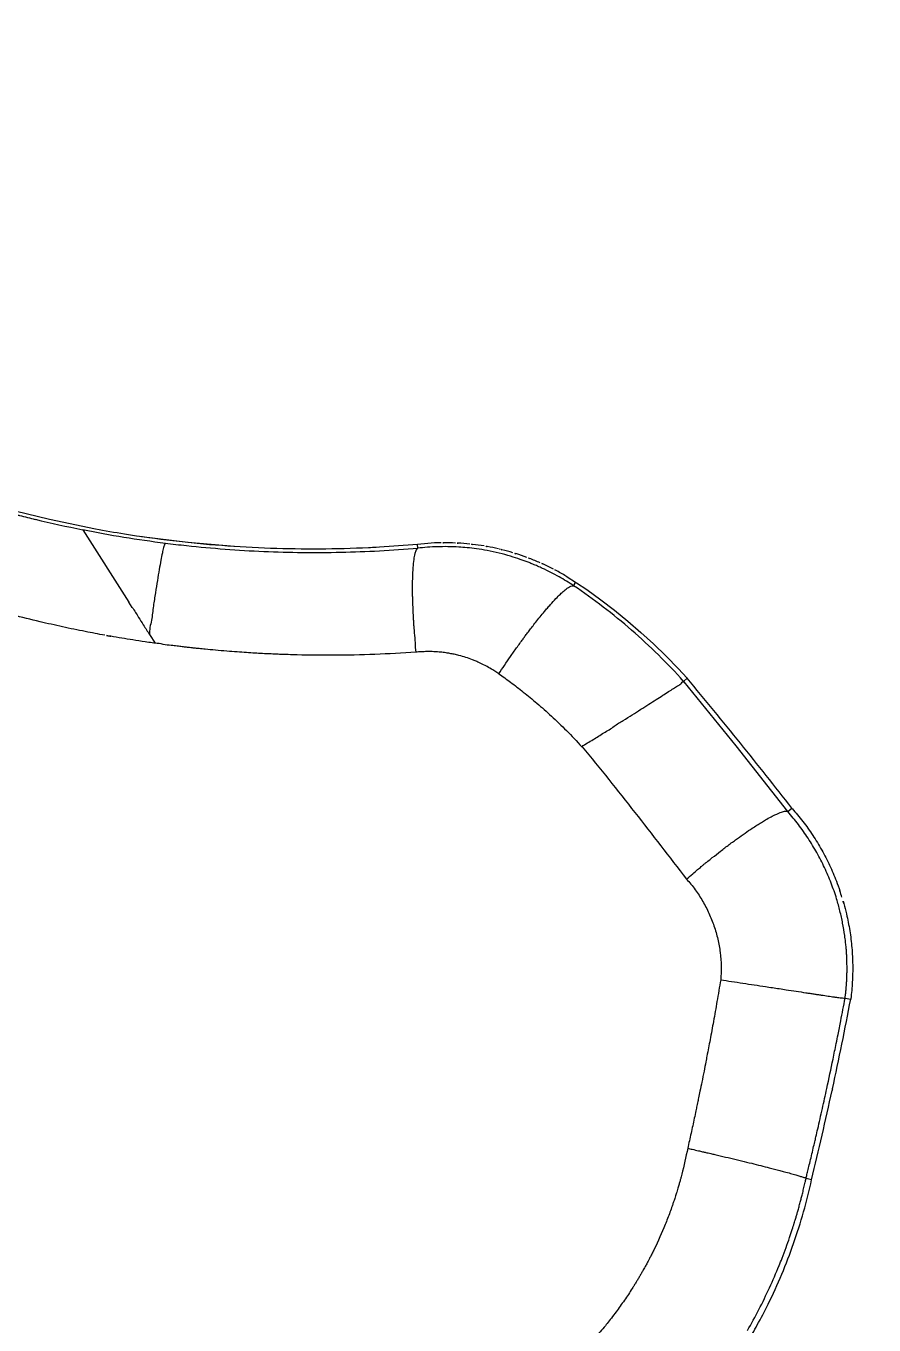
# Model space of a CAD drawing. Header units: millimetres. Extents: x 1145859089 to 1147511753, y -1047484727 to -1047247487.
# Drawn here: x 1145998075.4 to 1145998219.1, y -1047439436.7 to -1047439216.5 of the extents above; entities that cross this region are included whole.
import ezdxf
from ezdxf.xclip import XClip

# ---------------------------------------------------------------- set-up
doc = ezdxf.new("R2010")
doc.units = ezdxf.units.MM
doc.header["$LTSCALE"] = 100
doc.header["$MEASUREMENT"] = 0
doc.header["$XCLIPFRAME"] = 2
doc.layers.get('0').update_dxf_attribs({"linetype": 'CONTINUOUS'})
doc.layers.add('XREF', color=135, linetype='CONTINUOUS')
doc.layers.add('단지배치도$0$W240910', color=135, linetype='CONTINUOUS')

# ---------------------------------------------------------------- blocks, each defined once
blk = doc.blocks.new('단지배치도$0$zw$9902')
at = {"layer": '단지배치도$0$W240910', "linetype": 'ByBlock', "ltscale": 20}
for p, q in [((59938.53, -67930.86), (59930.83, -67928.95)), ((59946.3, -67932.47), (59938.53, -67930.86)), ((59944.16, -67932.57), (59944.15, -67932.56)), ((59944.16, -67932.57), (59951.97, -67944.85)), ((59961.99, -67934.75), (59954.12, -67933.76)), ((59969.89, -67935.43), (59961.99, -67934.75)), ((60000.89, -67935.06), (59993.64, -67935.58)), ((60002.67, -67934.89), (60000.89, -67935.06)), ((60000.95, -67935.7), (60000.89, -67935.06)), ((60000.95, -67935.7), (60000.95, -67935.7)), ((60026.11, -67940.45), (60029.58, -67942.73)), ((60027.35, -67942.07), (60027.74, -67941.48)), ((60029.58, -67942.73), (60031.95, -67944.44)), ((60031.95, -67944.44), (60034.28, -67946.21)), ((59952.55, -67945.76), (59951.98, -67944.86)), ((60034.28, -67946.21), (60036.55, -67948.06)), ((60036.55, -67948.06), (60038.76, -67949.97)), ((59955.47, -67950.35), (59956.4, -67951.82)), ((60018.83, -67951.03), (60018.83, -67951.02)), ((60038.76, -67949.97), (60040.92, -67951.94)), ((59956.43, -67951.82), (59956.4, -67951.82)), ((60040.92, -67951.94), (60043.02, -67953.98)), ((60043.02, -67953.98), (60045.06, -67956.07)), ((60045.06, -67956.07), (60046.61, -67957.75)), ((60046, -67958.28), (60046.61, -67957.75)), ((60046, -67958.28), (60046.01, -67958.29)), ((60046, -67958.28), (60046, -67958.28)), ((60046.01, -67958.29), (60046.01, -67958.3)), ((60046.01, -67958.3), (60046.02, -67958.32)), ((60046.02, -67958.32), (60046.04, -67958.34)), ((60046.04, -67958.34), (60046.06, -67958.36)), ((60046.07, -67958.36), (60046.05, -67958.37)), ((60054.9, -67969.23), (60046.07, -67958.36)), ((60028.75, -67969.37), (60028.79, -67969.35)), ((60063.66, -67980.36), (60054.9, -67969.23)), ((60063.66, -67980.36), (60063.65, -67980.36)), ((60063.66, -67980.36), (60064.36, -67979.78)), ((60073.38, -68012.01), (60074.33, -68012.16)), ((60071.21, -68027.5), (60071.17, -68027.65)), ((60071.24, -68027.36), (60071.21, -68027.5)), ((60067.69, -68042.77), (60066.75, -68042.55))]:
    blk.add_line(p, q, dxfattribs=at)
at = {"layer": '단지배치도$0$W240910'}
for radius in [11431.38, 11931.38]:
    blk.add_arc((57394.29, -57699.4), radius, 251.62775, 321.418131, dxfattribs=at)
at = {"layer": '단지배치도$0$W240910', "linetype": 'ByBlock', "ltscale": 20}
for centre, radius, start, end in [((59983.86, -67731.77), 204.69, 256.5056, 258.815), ((59983.27, -67735.8), 200.61, 258.7558, 262.8078), ((59983.56, -67733.4), 203.03, 262.8098, 263.8343), ((60005.56, -67974.97), 40.19, 90.9246, 94.1261), ((60005.58, -67975.38), 40.59, 90.3751, 90.931), ((60005.58, -67975.07), 40.28, 87.5049, 90.3781), ((60005.59, -67974.73), 39.95, 86.8627, 87.5018), ((60005.59, -67974.68), 39.9, 84.021, 86.8625), ((60005.58, -67974.8), 40.01, 83.3457, 84.0227), ((60005.57, -67974.85), 40.07, 80.5217, 83.3452), ((60005.57, -67974.89), 40.11, 79.7262, 80.5221), ((60005.57, -67974.87), 40.09, 76.9666, 79.7266), ((60005.59, -67974.81), 40.02, 76.5653, 76.966), ((60005.6, -67974.77), 39.98, 76.0921, 76.5653), ((60005.57, -67974.85), 40.06, 73.3042, 76.0914), ((60005.56, -67974.89), 40.1, 72.5471, 73.3047), ((60005.57, -67974.86), 40.08, 69.7495, 72.5473), ((60005.59, -67974.81), 40.02, 69.054, 69.749), ((60005.63, -67974.7), 39.9, 66.2299, 69.0558), ((60005.61, -67974.75), 39.96, 65.5794, 66.2297), ((60005.48, -67975.04), 40.28, 62.7109, 65.5765), ((60005.34, -67975.31), 40.58, 62.1526, 62.7138), ((60005.45, -67975.11), 40.35, 59.2018, 62.1553), ((59972.09, -68024.49), 99.23, 49.001, 56.1606), ((59972.04, -68024.6), 99.34, 41.8827, 49.0211), ((59972.89, -68024.24), 99.28, 43.2969, 43.5821), ((59973.39, -68023.77), 98.59, 42.0419, 42.2424), ((59351.33, -68536.16), 904.42, 38.85585, 39.7577), ((59351.33, -68536.16), 904.42, 37.96542, 38.85581), ((60036.26, -68004.79), 37.62, 41.5305, 41.6685), ((60033.76, -68006.93), 40.9, 17.121, 18.7511), ((60033.82, -68006.91), 40.85, 15.6059, 17.1206), ((59475.99, -67898.36), 609.06, 347.77261, 349.23201), ((60036.83, -68007.27), 37.82, 352.5834, 352.7079), ((59475.99, -67898.36), 609.06, 346.28469, 347.74438), ((59978.58, -68023.38), 91.22, 330.1206, 331.1557)]:
    blk.add_arc(centre, radius, start, end, dxfattribs=at)
for points, knots in [([(59919.36, -67926.01), (59919.69, -67926.12), (59920.35, -67926.34), (59921.36, -67926.67), (59922.4, -67927), (59923.46, -67927.33), (59924.67, -67927.71), (59926.08, -67928.13), (59927.58, -67928.56), (59928.9, -67928.94), (59929.9, -67929.21), (59930.6, -67929.41), (59931.17, -67929.56), (59931.7, -67929.7), (59932.27, -67929.85), (59932.86, -67930), (59934.14, -67930.33), (59935.22, -67930.59), (59936.1, -67930.81)], [0, 0, 0, 0, 1.037321, 2.099868, 3.187633, 4.3006, 5.438746, 6.993786, 8.715072, 10.120908, 11.0973, 11.829743, 12.31834, 12.85877, 13.470586, 14.082351, 14.694073, 17.418788, 17.418788, 17.418788, 17.418788]), ([(59993.87, -67935.57), (59993.45, -67935.59), (59990.26, -67935.75), (59984.3, -67935.91), (59976, -67935.79), (59967.7, -67935.33), (59959.44, -67934.53), (59952.3, -67933.52), (59947.93, -67932.79), (59946.3, -67932.47)], [0, 0, 0, 0, 1.268591, 9.572434, 17.876043, 26.179379, 34.482432, 42.785216, 47.783932, 47.783932, 47.783932, 47.783932]), ([(59958.15, -67934.83), (59957.99, -67935.06), (59957.85, -67935.64), (59957.61, -67936.61), (59957.37, -67937.85), (59957.09, -67939.4), (59956.78, -67941.24), (59956.46, -67943.31), (59956.24, -67944.75), (59956.13, -67945.5)], [0, 0, 0, 0, 0.826395, 1.745737, 3.011497, 4.60525, 6.488135, 8.602852, 10.877877, 10.877877, 10.877877, 10.877877]), ([(59961.76, -67935.25), (59963.93, -67935.49), (59968.28, -67935.89), (59974.82, -67936.28), (59981.37, -67936.45), (59987.91, -67936.42), (59994.44, -67936.18), (59998.78, -67935.88), (60000.95, -67935.7)], [0, 0, 0, 0, 6.553541, 13.107395, 19.657698, 26.199822, 32.731156, 39.253913, 39.253913, 39.253913, 39.253913]), ([(60014.73, -67936.54), (60014.06, -67936.38), (60012.79, -67936.11), (60010.97, -67935.81), (60009.36, -67935.62), (60007.74, -67935.49), (60006.06, -67935.43), (60004.28, -67935.45), (60002.59, -67935.54), (60001.48, -67935.64), (60000.95, -67935.7)], [0, 0, 0, 0, 2.059288, 3.899753, 5.5213, 6.923845, 8.779453, 10.55639, 12.254625, 13.874128, 13.874128, 13.874128, 13.874128]), ([(60000.95, -67935.7), (60000.83, -67935.75), (60000.61, -67936.07), (60000.41, -67936.72), (60000.23, -67937.73), (60000.11, -67938.87), (60000.05, -67940.08), (60000.01, -67941.21), (60000, -67942.23), (60000.01, -67943.14), (60000.02, -67943.99), (60000.04, -67944.91), (60000.1, -67945.92), (60000.08, -67946.62), (60000.14, -67946.99)], [0, 0, 0, 0, 0.386577, 1.061927, 2.075916, 3.430424, 4.511722, 5.705098, 6.82224, 7.590985, 8.436215, 9.358547, 10.356819, 11.46101, 11.46101, 11.46101, 11.46101]), ([(60027.35, -67942.07), (60026.55, -67941.54), (60024.83, -67940.48), (60022.77, -67939.42), (60021.39, -67938.8), (60020.79, -67938.54), (60020.25, -67938.32), (60019.42, -67937.99), (60018.23, -67937.55), (60016.59, -67937.03), (60015.38, -67936.7), (60014.73, -67936.54)], [0, 0, 0, 0, 2.881319, 6.031147, 6.947928, 7.421278, 8.001605, 8.688921, 10.100092, 11.819439, 13.847041, 13.847041, 13.847041, 13.847041]), ([(60018.83, -67951.03), (60018.89, -67950.95), (60019.09, -67950.67), (60019.46, -67950.18), (60019.95, -67949.53), (60020.51, -67948.81), (60021.14, -67947.99), (60021.86, -67947.1), (60022.46, -67946.38), (60022.91, -67945.85), (60023.17, -67945.55), (60023.65, -67945.01), (60024.29, -67944.31), (60025.06, -67943.53), (60025.76, -67942.89), (60026.44, -67942.36), (60027.05, -67941.99), (60027.35, -67942.07)], [0, 0, 0, 0, 0.29896, 1.02573, 1.841463, 2.737949, 3.777083, 4.935237, 6.178798, 6.595398, 7.000004, 7.392112, 8.766373, 9.817176, 10.692653, 11.584491, 12.514966, 12.514966, 12.514966, 12.514966]), ([(59952.55, -67945.75), (59952.95, -67946.28), (59953.51, -67947.31), (59954.33, -67948.56), (59954.95, -67949.53), (59955.3, -67950.08), (59955.47, -67950.35)], [0, 0, 0, 0, 1.999883, 3.490576, 4.503334, 5.445999, 5.445999, 5.445999, 5.445999]), ([(59956.13, -67945.5), (59956.02, -67946.31), (59955.88, -67947.92), (59955.39, -67949.54), (59955.47, -67950.35)], [0, 0, 0, 0, 2.444196, 4.888729, 4.888729, 4.888729, 4.888729]), ([(59940.72, -67949.03), (59939.45, -67948.75), (59936.62, -67948.12), (59933.82, -67947.42), (59932.28, -67947.02)], [0, 0, 0, 0, 3.899777, 8.674294, 8.674294, 8.674294, 8.674294]), ([(60000.14, -67946.99), (60000.18, -67947.24), (60000.17, -67947.74), (60000.22, -67948.44), (60000.26, -67949.05), (60000.3, -67949.58), (60000.37, -67950.46), (60000.53, -67951.7), (60000.48, -67952.82), (60000.64, -67953.34)], [0, 0, 0, 0, 0.785509, 1.485574, 2.097317, 2.619131, 3.08624, 4.748278, 6.376057, 6.376057, 6.376057, 6.376057]), ([(59947.9, -67950.47), (59946.8, -67950.25), (59944.39, -67949.81), (59942, -67949.32), (59940.72, -67949.03)], [0, 0, 0, 0, 3.379338, 7.331471, 7.331471, 7.331471, 7.331471]), ([(59948.91, -67950.64), (59948.69, -67950.6), (59948.35, -67950.55), (59948.02, -67950.48), (59947.91, -67950.45)], [0, 0, 0, 0, 0.674098, 1.017934, 1.017934, 1.017934, 1.017934]), ([(59956.4, -67951.82), (59956.25, -67951.79), (59955.69, -67951.72), (59954.44, -67951.54), (59952.09, -67951.18), (59950.15, -67950.85), (59948.91, -67950.64)], [0, 0, 0, 0, 0.462729, 1.684278, 3.813673, 7.586353, 7.586353, 7.586353, 7.586353]), ([(60014.69, -67957), (60015, -67956.52), (60015.65, -67955.54), (60016.65, -67954.07), (60017.7, -67952.58), (60018.43, -67951.57), (60018.82, -67951.05), (60018.83, -67951.02)], [0, 0, 0, 0, 1.726952, 3.518078, 5.346979, 7.18218, 7.278058, 7.278058, 7.278058, 7.278058]), ([(59959.14, -67952.18), (59958.68, -67952.16), (59957.78, -67952.02), (59956.89, -67951.82), (59956.43, -67951.82)], [0, 0, 0, 0, 1.361949, 2.732032, 2.732032, 2.732032, 2.732032]), ([(59974.6, -67953.56), (59974.17, -67953.54), (59973.28, -67953.49), (59971.85, -67953.4), (59970.27, -67953.29), (59968.51, -67953.16), (59966.7, -67953), (59965.14, -67952.85), (59963.94, -67952.73), (59963.12, -67952.65), (59962.52, -67952.58), (59961.97, -67952.52), (59961.49, -67952.47), (59960.86, -67952.39), (59960.1, -67952.31), (59959.48, -67952.19), (59959.14, -67952.18)], [0, 0, 0, 0, 1.265254, 2.693625, 4.284414, 6.036974, 7.976404, 9.718938, 10.766561, 11.591929, 12.194976, 12.575584, 13.246166, 13.62651, 14.499451, 15.521988, 15.521988, 15.521988, 15.521988]), ([(60014.69, -67957), (60014.56, -67956.92), (60014.23, -67956.69), (60013.57, -67956.27), (60012.61, -67955.72), (60011.66, -67955.24), (60010.82, -67954.87), (60009.68, -67954.4), (60008.43, -67954), (60007.14, -67953.7), (60006.42, -67953.55), (60005.79, -67953.45), (60005.27, -67953.38), (60004.77, -67953.32), (60004.32, -67953.28), (60003.85, -67953.25), (60003.4, -67953.24), (60002.94, -67953.23), (60002.31, -67953.23), (60001.55, -67953.26), (60000.94, -67953.31), (60000.64, -67953.34)], [0, 0, 0, 0, 0.447889, 1.227569, 2.33458, 3.761479, 4.417731, 5.072633, 7.479468, 8.321554, 9.059096, 9.691757, 10.219254, 10.641465, 11.188179, 11.598801, 12.056191, 12.53337, 12.98429, 13.920151, 14.827012, 14.827012, 14.827012, 14.827012]), ([(60000.64, -67953.34), (59998.32, -67953.47), (59993.67, -67953.77), (59986.96, -67953.89), (59982.05, -67953.84), (59979.2, -67953.76), (59978.12, -67953.72), (59977.17, -67953.69), (59975.99, -67953.63), (59975.09, -67953.6), (59974.6, -67953.56)], [0, 0, 0, 0, 6.970844, 13.960153, 20.130537, 21.704696, 22.517268, 23.38058, 24.5609, 26.059001, 26.059001, 26.059001, 26.059001]), ([(60014.69, -67957), (60015.36, -67957.46), (60016.75, -67958.47), (60018.91, -67960.13), (60021.23, -67962.03), (60023.67, -67964.2), (60026.22, -67966.66), (60027.9, -67968.44), (60028.75, -67969.37)], [0, 0, 0, 0, 2.446168, 5.164931, 8.160506, 11.432192, 14.973302, 18.773615, 18.773615, 18.773615, 18.773615]), ([(60034.22, -67965.9), (60034.69, -67965.51), (60035.78, -67964.94), (60037.27, -67963.95), (60038.71, -67963.04), (60040.06, -67962.18), (60041.3, -67961.39), (60042.42, -67960.68), (60043.4, -67960.04), (60044.25, -67959.52), (60044.93, -67959.04), (60045.53, -67958.79), (60045.86, -67958.28), (60046.06, -67958.36)], [0, 0, 0, 0, 1.848171, 3.647412, 5.365476, 6.960018, 8.441307, 9.782827, 10.941295, 11.94642, 12.773552, 13.395342, 14.032256, 14.032256, 14.032256, 14.032256]), ([(60028.79, -67969.35), (60029.34, -67968.86), (60030.69, -67968.22), (60032.42, -67966.97), (60033.69, -67966.33), (60034.22, -67965.9)], [0, 0, 0, 0, 2.215276, 4.379296, 6.430833, 6.430833, 6.430833, 6.430833]), ([(60028.79, -67969.35), (60031.83, -67973.03), (60037.76, -67980.48), (60043.59, -67988.03), (60046.49, -67991.8)], [0, 0, 0, 0, 14.302718, 28.595326, 28.595326, 28.595326, 28.595326]), ([(60049.36, -67989.37), (60049.49, -67989.27), (60049.74, -67989.06), (60050.24, -67988.66), (60051.08, -67987.99), (60052.04, -67987.23), (60052.99, -67986.5), (60053.72, -67985.95), (60054.43, -67985.42), (60055.33, -67984.76), (60056.39, -67984.02), (60057.49, -67983.27), (60058.41, -67982.67), (60059.16, -67982.19), (60059.96, -67981.71), (60060.78, -67981.25), (60061.54, -67980.87), (60062.13, -67980.61), (60062.56, -67980.44), (60063.04, -67980.31), (60063.45, -67980.23), (60063.65, -67980.36)], [0, 0, 0, 0, 0.485454, 0.978597, 1.932862, 3.695839, 4.638255, 5.554442, 6.440643, 7.293633, 8.889762, 10.32771, 11.285376, 12.176629, 12.996825, 14.086436, 15.00145, 15.546387, 16.008957, 16.389534, 17.08293, 17.08293, 17.08293, 17.08293]), ([(60071.94, -67995.17), (60071.66, -67994.26), (60071.04, -67992.46), (60069.92, -67989.84), (60068.61, -67987.3), (60067.13, -67984.86), (60065.48, -67982.54), (60064.27, -67981.07), (60063.65, -67980.36)], [0, 0, 0, 0, 2.853469, 5.703771, 8.555362, 11.40842, 14.258114, 17.099784, 17.099784, 17.099784, 17.099784]), ([(60064.42, -67979.85), (60065.04, -67980.55), (60066.25, -67982.03), (60067.93, -67984.37), (60069.44, -67986.86), (60070.78, -67989.45), (60071.78, -67991.77), (60072.31, -67993.23), (60072.49, -67993.78)], [0, 0, 0, 0, 2.818129, 5.72738, 8.637394, 11.548194, 14.459629, 16.208132, 16.208132, 16.208132, 16.208132]), ([(60046.49, -67991.8), (60046.84, -67991.5), (60047.47, -67990.96), (60048.3, -67990.25), (60048.91, -67989.75), (60049.24, -67989.48), (60049.36, -67989.38), (60049.36, -67989.37)], [0, 0, 0, 0, 1.382044, 2.485792, 3.279492, 3.745298, 3.762624, 3.762624, 3.762624, 3.762624]), ([(60046.49, -67991.8), (60047.02, -67992.37), (60047.98, -67993.58), (60049.26, -67995.51), (60050.33, -67997.57), (60051.19, -67999.72), (60051.83, -68001.95), (60052.24, -68004.24), (60052.41, -68006.56), (60052.35, -68008.11), (60052.29, -68008.88)], [0, 0, 0, 0, 2.306734, 4.623026, 6.939053, 9.252315, 11.569258, 13.893668, 16.218986, 18.529866, 18.529866, 18.529866, 18.529866]), ([(60073.38, -68012.01), (60073.4, -68011.83), (60073.45, -68011.41), (60073.52, -68010.78), (60073.58, -68010.15), (60073.62, -68009.56), (60073.65, -68008.97), (60073.68, -68008.36), (60073.7, -68007.74), (60073.7, -68007.13), (60073.7, -68006.54), (60073.69, -68006), (60073.68, -68005.52), (60073.66, -68005.08), (60073.64, -68004.59), (60073.61, -68004.11), (60073.57, -68003.62), (60073.52, -68003.09), (60073.44, -68002.34), (60073.28, -68001.02), (60072.98, -67999.28), (60072.52, -67997.2), (60072.15, -67995.84), (60071.94, -67995.17)], [0, 0, 0, 0, 0.521798, 1.262919, 1.904362, 2.432366, 3.042987, 3.654111, 4.265656, 4.907204, 5.496883, 6.034562, 6.520155, 6.95361, 7.334902, 8.002069, 8.405257, 8.794376, 9.594705, 10.660753, 12.788191, 14.908924, 17.023309, 17.023309, 17.023309, 17.023309]), ([(60073.16, -67995.92), (60073.32, -67996.51), (60073.71, -67998.05), (60074.2, -68000.55), (60074.55, -68003.44), (60074.7, -68006.35), (60074.63, -68009.23), (60074.46, -68011.14), (60074.34, -68012.07)], [0, 0, 0, 0, 1.831835, 4.742714, 7.652956, 10.56241, 13.471104, 16.297154, 16.297154, 16.297154, 16.297154]), ([(60052.29, -68008.88), (60052.06, -68010.1), (60051.69, -68012.45), (60051.08, -68015.83), (60050.51, -68018.92), (60050.07, -68021.2), (60049.73, -68022.97), (60049.44, -68024.44), (60049.11, -68026.1), (60048.8, -68027.61), (60048.56, -68028.79), (60048.38, -68029.62), (60048.23, -68030.35), (60048.05, -68031.22), (60047.81, -68032.35), (60047.54, -68033.62), (60047.26, -68034.89), (60046.98, -68036.16), (60046.78, -68037.01), (60046.7, -68037.43)], [0, 0, 0, 0, 3.727966, 7.160478, 10.29711, 13.137388, 14.121714, 15.731792, 17.632242, 19.180911, 20.377958, 21.223552, 21.745349, 22.595576, 23.897695, 25.199644, 26.501416, 27.803016, 29.104454, 29.104454, 29.104454, 29.104454]), ([(60052.29, -68008.88), (60052.91, -68008.97), (60054.16, -68009.15), (60056.06, -68009.44), (60057.97, -68009.73), (60059.64, -68009.98), (60061.05, -68010.2), (60062.22, -68010.37), (60063.56, -68010.58), (60065.06, -68010.81), (60066.4, -68011.01), (60067.4, -68011.16), (60068.06, -68011.26), (60068.71, -68011.36), (60069.52, -68011.48), (60070.45, -68011.61), (60071.36, -68011.75), (60072.03, -68011.84), (60072.5, -68011.91), (60072.94, -68011.95), (60073.22, -68012.01), (60073.38, -68012.01)], [0, 0, 0, 0, 1.869455, 3.797382, 5.747121, 7.6791, 8.856054, 10.036909, 11.211556, 12.938311, 14.589164, 15.281506, 15.957978, 16.613938, 17.244651, 18.411305, 19.420803, 20.011778, 20.453254, 20.84609, 21.319991, 21.319991, 21.319991, 21.319991]), ([(60070.27, -68027.3), (60070.63, -68025.65), (60071.17, -68023.1), (60071.8, -68020.05), (60072.24, -68017.88), (60072.74, -68015.33), (60073.14, -68013.28), (60073.38, -68012.01)], [0, 0, 0, 0, 5.08195, 7.807414, 9.342913, 11.70911, 15.609667, 15.609667, 15.609667, 15.609667]), ([(60066.75, -68042.55), (60066.8, -68042.33), (60066.92, -68041.82), (60067.13, -68040.96), (60067.39, -68039.91), (60067.68, -68038.7), (60067.96, -68037.49), (60068.22, -68036.42), (60068.47, -68035.33), (60068.77, -68034.03), (60069.13, -68032.43), (60069.52, -68030.71), (60069.9, -68029), (60070.15, -68027.87), (60070.27, -68027.3)], [0, 0, 0, 0, 0.686602, 1.572468, 2.657669, 3.944452, 5.293878, 6.393904, 7.244414, 8.637183, 10.390715, 12.183478, 13.905966, 15.654396, 15.654396, 15.654396, 15.654396]), ([(60046.7, -68037.43), (60046.38, -68038.91), (60046.04, -68040.53), (60045.57, -68042.31), (60045.43, -68042.83), (60045.27, -68043.4), (60045.07, -68044.08), (60044.86, -68044.78), (60044.66, -68045.42), (60044.51, -68045.9), (60044.37, -68046.3), (60044.23, -68046.73), (60044, -68047.4), (60043.56, -68048.63), (60042.6, -68051.09), (60041.58, -68053.4), (60040.69, -68055.19), (60040.38, -68055.81), (60040.1, -68056.34), (60039.86, -68056.8), (60039.62, -68057.25), (60039.39, -68057.66), (60039.13, -68058.12), (60038.87, -68058.58), (60038.57, -68059.11), (60038.25, -68059.63), (60037.94, -68060.16), (60037.62, -68060.67), (60037.19, -68061.36), (60036.64, -68062.2), (60035.96, -68063.2), (60035.27, -68064.19), (60034.54, -68065.2), (60033.81, -68066.16), (60032.99, -68067.18), (60032.44, -68067.93), (60030.72, -68069.72), (60031.17, -68069.35)], [0, 0, 0, 0, 4.518138, 4.98761, 5.519291, 6.113066, 6.768875, 7.649409, 8.317802, 8.774307, 9.159361, 9.580814, 10.143028, 11.268688, 13.525753, 18.051297, 18.832091, 19.524161, 20.127712, 20.643007, 21.07032, 21.66195, 22.040052, 22.651282, 23.261655, 23.871211, 24.480004, 25.088098, 25.695569, 26.903457, 28.109964, 29.315847, 30.522095, 31.839608, 33.002428, 34.150196, 35.90749, 35.90749, 35.90749, 35.90749]), ([(60046.7, -68037.43), (60046.95, -68037.49), (60047.56, -68037.63), (60048.4, -68037.82), (60049.17, -68038), (60049.72, -68038.12), (60050.18, -68038.23), (60050.68, -68038.35), (60051.36, -68038.51), (60052.5, -68038.77), (60054.02, -68039.13), (60055.8, -68039.56), (60057.49, -68039.97), (60059.05, -68040.36), (60060.35, -68040.69), (60061.41, -68040.96), (60062.28, -68041.19), (60063.18, -68041.43), (60064.08, -68041.67), (60064.95, -68041.92), (60065.66, -68042.12), (60066.22, -68042.34), (60066.64, -68042.41), (60066.75, -68042.55)], [0, 0, 0, 0, 0.77239, 1.882234, 2.593554, 3.1513, 3.549162, 4.013506, 4.708113, 5.641626, 7.517969, 9.389761, 11.140689, 12.746223, 14.190557, 15.15895, 16.055317, 16.875233, 17.955021, 18.849888, 19.589823, 20.156184, 20.706385, 20.706385, 20.706385, 20.706385]), ([(60056.82, -68068.34), (60057.5, -68067.16), (60058.8, -68064.76), (60060.59, -68061.09), (60061.86, -68058.17), (60062.77, -68055.88), (60063.36, -68054.3), (60063.93, -68052.67), (60064.39, -68051.3), (60064.68, -68050.36), (60064.9, -68049.67), (60065.06, -68049.14), (60065.23, -68048.53), (60065.42, -68047.89), (60065.62, -68047.16), (60065.81, -68046.43), (60066, -68045.7), (60066.2, -68044.94), (60066.4, -68044.1), (60066.59, -68043.28), (60066.7, -68042.77), (60066.75, -68042.55)], [0, 0, 0, 0, 4.079477, 8.173509, 12.258182, 13.624922, 15.556668, 17.341206, 18.787337, 19.89692, 20.299669, 20.957982, 21.543963, 22.208089, 22.963843, 23.808245, 24.467429, 25.2359, 26.153896, 27.076101, 27.737024, 27.737024, 27.737024, 27.737024]), ([(60058.48, -68067.39), (60059.12, -68066.24), (60060.6, -68063.41), (60062.7, -68058.81), (60064.71, -68053.57), (60066.39, -68048.23), (60067.3, -68044.6), (60067.69, -68042.77)], [0, 0, 0, 0, 3.957199, 9.561944, 15.166688, 20.771431, 26.376179, 26.376179, 26.376179, 26.376179])]:
    blk.add_open_spline(points, degree=3, knots=knots, dxfattribs=at)
blk = doc.blocks.new('단지배치도')
blk.add_blockref('단지배치도$0$zw$9902', (141034.19, 142437.16))

msp = doc.modelspace()

# ---------------------------------------------------------------- block references
at = {"layer": 'XREF'}
ref = msp.add_blockref('단지배치도', (1145797106.633357, -1047513806.462535), dxfattribs=at)
XClip(ref).set_block_clipping_path([(72982.4064819524, 34919.7593965298), (360382.4067475507, 255319.7593436697)])

doc.saveas('drawing.dxf')
